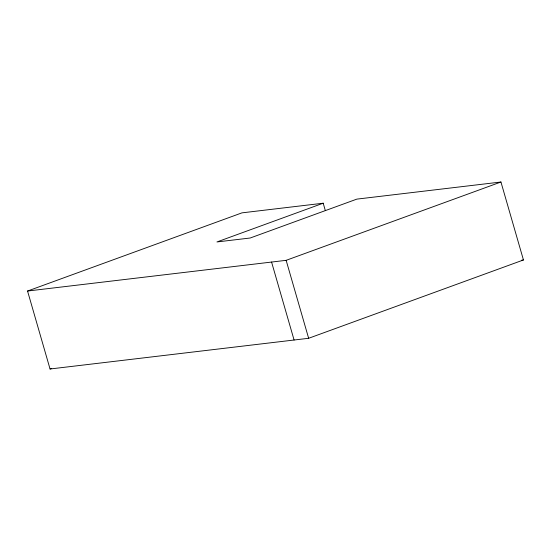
<?xml version="1.0" encoding="UTF-8"?>
<svg xmlns="http://www.w3.org/2000/svg" width="551" height="551" viewBox="0 0 551 551"><rect width="100%" height="100%" fill="white"/><g stroke="black" fill="none" stroke-linecap="round" stroke-linejoin="round"><path stroke-width="0.83" d="M323.203 203.209L216.949 241.951L250.209 238.004L356.862 199.118L500.949 182.009L523.45 259.962L308.643 338.286L50.051 368.991L27.55 291.038L241.958 212.858L323.203 203.209L325.331 210.599M27.55 291.038L286.141 260.327L500.949 182.009M50.051 368.991L51.663 368.405M521.742 260.168L523.45 259.962M286.141 260.327L308.643 338.286M271.574 262.056L294.082 340.015"/></g></svg>
